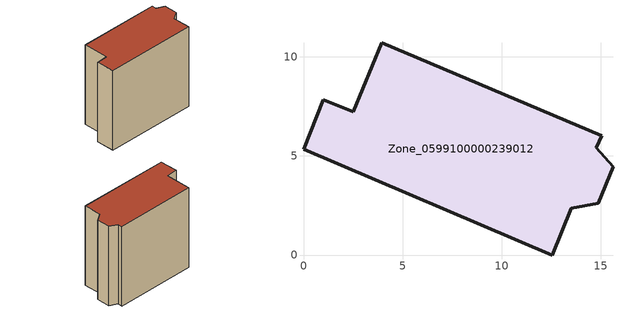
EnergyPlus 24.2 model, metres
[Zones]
Zone_0599100000239012
 floor ground (C_G): 12.55,0 0,5.33 0.99,7.84 2.5,7.23 3.94,10.7 15.04,6.03 14.77,5.41 15.61,4.46 14.87,2.62 13.5,2.37 z0
 wall outside (C_F): 2.5,7.23 0.99,7.84 0,5.33 12.55,0 13.5,2.37 14.87,2.62 15.61,4.46 14.77,5.41 15.04,6.03 3.94,10.7 2.5,7.23 z0:12.39
 roof outside (C_R): 15.04,6.03 3.94,10.7 2.5,7.23 0.99,7.84 0,5.33 12.55,0 13.5,2.37 14.87,2.62 15.61,4.46 14.77,5.41 z12.39
[BUILDING]
Pand.0599100000239012: North Axis=0; Terrain=City; Loads Convergence Tolerance Value=0.04; Temperature Convergence Tolerance Value=0.4; Solar Distribution=FullExterior; Maximum Number of Warmup Days=25; Minimum Number of Warmup Days=1
[Site:Location]
Rotterdam.The.Hague.AP_ZH_NLD Design_Conditions: Latitude=51.96; Longitude=4.45; Time Zone=1; Elevation=-4.5
[SITE:GROUNDTEMPERATURE:BUILDINGSURFACE]
18, 18, 18, 18, 18, 18, 18, 18, 18, 18, 18, 18
[MATERIAL] Thermal Absorptance=0.9; Solar Absorptance=0.7; Visible Absorptance=0.7
Name | Roughness | Thickness | Conductivity | Density | Specific Heat
G.TI.1946 | MediumSmooth | 0.15 | 1 | 540 | 1210
F.TI.1946 | Rough | 0.3 | 0.857143 | 1920 | 840
R.TI.1946 | MediumRough | 0.2 | 0.1 | 1500 | 1000
[CONSTRUCTION]
C_G: G.TI.1946
C_F: F.TI.1946
C_R: R.TI.1946
[ZONE]
Zone_0599100000239012: Type=1; Multiplier=1; Ceiling Height=Autocalculate; Volume=Autocalculate; Floor Area=autocalculate; Part of Total Floor Area=Yes
[ZONEINFILTRATION:DESIGNFLOWRATE]
Infil_Zone_0599100000239012: Zone or ZoneList or Space or SpaceList=Zone_0599100000239012; Schedule=AlwaysOn; Design Flow Rate Calculation Method=Flow/Area; Flow Rate per Floor Area=0.003; Constant Term Coefficient=1; Temperature Term Coefficient=0; Velocity Term Coefficient=0; Velocity Squared Term Coefficient=0
[HVACTEMPLATE:ZONE:IDEALLOADSAIRSYSTEM]
Zone_0599100000239012: Maximum Heating Supply Air Temperature=50; Minimum Cooling Supply Air Temperature=13; Maximum Heating Supply Air Humidity Ratio=0.0156; Minimum Cooling Supply Air Humidity Ratio=0.0077; Heating Limit=NoLimit; Cooling Limit=NoLimit; Dehumidification Control Type=ConstantSensibleHeatRatio; Cooling Sensible Heat Ratio=0.7; Dehumidification Setpoint=60; Humidification Control Type=None; Humidification Setpoint=30; Outdoor Air Method=None; Outdoor Air Flow Rate per Person=0.00944; Outdoor Air Flow Rate per Zone Floor Area=0; Outdoor Air Flow Rate per Zone=0; Demand Controlled Ventilation Type=None; Outdoor Air Economizer Type=NoEconomizer; Heat Recovery Type=None; Sensible Heat Recovery Effectiveness=0.7; Latent Heat Recovery Effectiveness=0.65
[ZONECONTROL:THERMOSTAT]
ThermostatControl_Zone_0599100000239012: Zone or ZoneList=Zone_0599100000239012; Control Type Schedule=DualSetpointControlType; Control 1=Thermostat_Zone_0599100000239012; Temperature Difference Between Cutout And Setpoint=0
[THERMOSTATSETPOINT:DUALSETPOINT]
Thermostat_Zone_0599100000239012: Heating Setpoint Temperature Schedule=HeatingSetpoint_Zone_0599100000239012; Cooling Setpoint Temperature Schedule=CoolingSetpoint_Zone_0599100000239012
[SCHEDULE:COMPACT]
HeatingSetpoint_Zone_0599100000239012: Through: 12/31, For: AllDays, Until: 24:00, 21
CoolingSetpoint_Zone_0599100000239012: Through: 12/31, For: AllDays, Until: 24:00, 24
DualSetpointControlType: Through: 12/31, For: AllDays, Until: 24:00, 4
AlwaysOn: Through: 12/31, For: AllDays, Until: 24:00, 1
